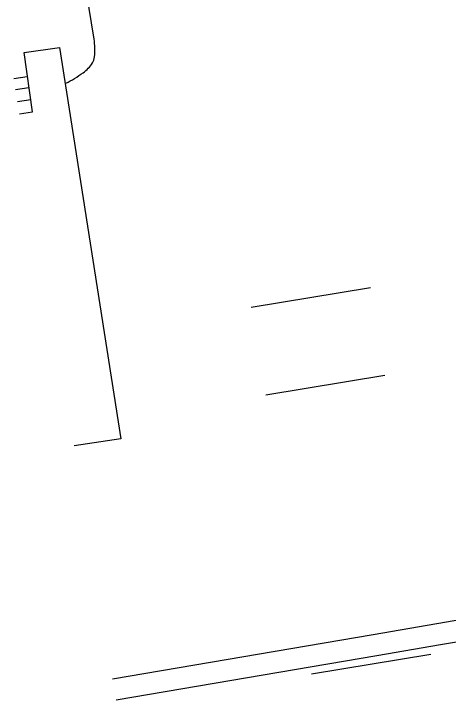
# Model space of a CAD drawing. Header units: millimetres. Extents: x 33240 to 33395, y 51607 to 51720.
# Drawn here: x 33242.58 to 33252.64, y 51636.7 to 51652.54 of the extents above; entities that cross this region are included whole.
import ezdxf

# ---------------------------------------------------------------- set-up
doc = ezdxf.new("R2010")
doc.units = ezdxf.units.MM
doc.header["$LTSCALE"] = 0.3
doc.header["$MEASUREMENT"] = 0
doc.linetypes.add('ACAD_ISO08W100', pattern=[36, 24, -3, 6, -3])
doc.layers.add('00-TRAMES-BAT', color=7, linetype='ACAD_ISO08W100')
doc.layers.add('13-VOIE', color=31, linetype='CONTINUOUS')

msp = doc.modelspace()

# ---------------------------------------------------------------- linework, layer by layer
at = {"layer": '00-TRAMES-BAT', "color": 3, "linetype": 'Continuous'}
for p, q in [((33250.8195, 51646.2208), (33248.0669, 51645.7676)), ((33251.1528, 51644.1966), (33248.4003, 51643.7434)), ((33252.2122, 51637.7633), (33249.4596, 51637.31))]:
    msp.add_line(p, q, dxfattribs=at)
at = {"layer": '13-VOIE'}
msp.add_lwpolyline([(33243.784, 51650.9386, 0.0430528), (33244.1821, 51651.1826, 0.0957821), (33244.4011, 51651.4084, 0.1232176), (33244.4475, 51651.5489, 0.0524524), (33244.4383, 51651.96), (33243.7304, 51656.3005, -0.0628223), (33243.7293, 51656.7047, -0.0948758), (33243.78, 51656.8846, -0.1365538), (33244.0134, 51657.1261, 0.0300704), (33244.1723, 51657.2429, 0.0184464), (33244.5163, 51657.5479, 0.0087442), (33244.9873, 51658.009, 0.0321987), (33246.158, 51659.3299, 0.057759), (33247.0159, 51660.8341, 0.0772355), (33247.5465, 51662.95, 0.0264485), (33247.6127, 51664.0567, 0.0407062), (33247.5499, 51664.9491), (33246.4588, 51671.6658)], format="xyb", dxfattribs=at)
for points in [[(33242.7153, 51650.2347), (33243.0183, 51650.2818), (33242.8236, 51651.6455), (33243.6374, 51651.763), (33245.0515, 51642.7384), (33243.977, 51642.5721)], [(33242.5814, 51651.0477), (33242.8892, 51651.0924)], [(33242.9321, 51650.8377), (33242.6236, 51650.7913)], [(33242.6687, 51650.5176), (33242.9764, 51650.5649)], [(33252.3506, 51638.4756), (33253.8169, 51638.7258)], [(33250.8841, 51638.2254), (33252.3506, 51638.4756)], [(33244.862, 51637.1976), (33250.8841, 51638.2254)], [(33253.901, 51638.2329), (33252.4346, 51637.9827)], [(33252.4346, 51637.9827), (33250.9682, 51637.7325)], [(33250.9682, 51637.7325), (33244.9432, 51636.7042)]]:
    msp.add_lwpolyline(points, dxfattribs=at)

doc.saveas('drawing.dxf')
